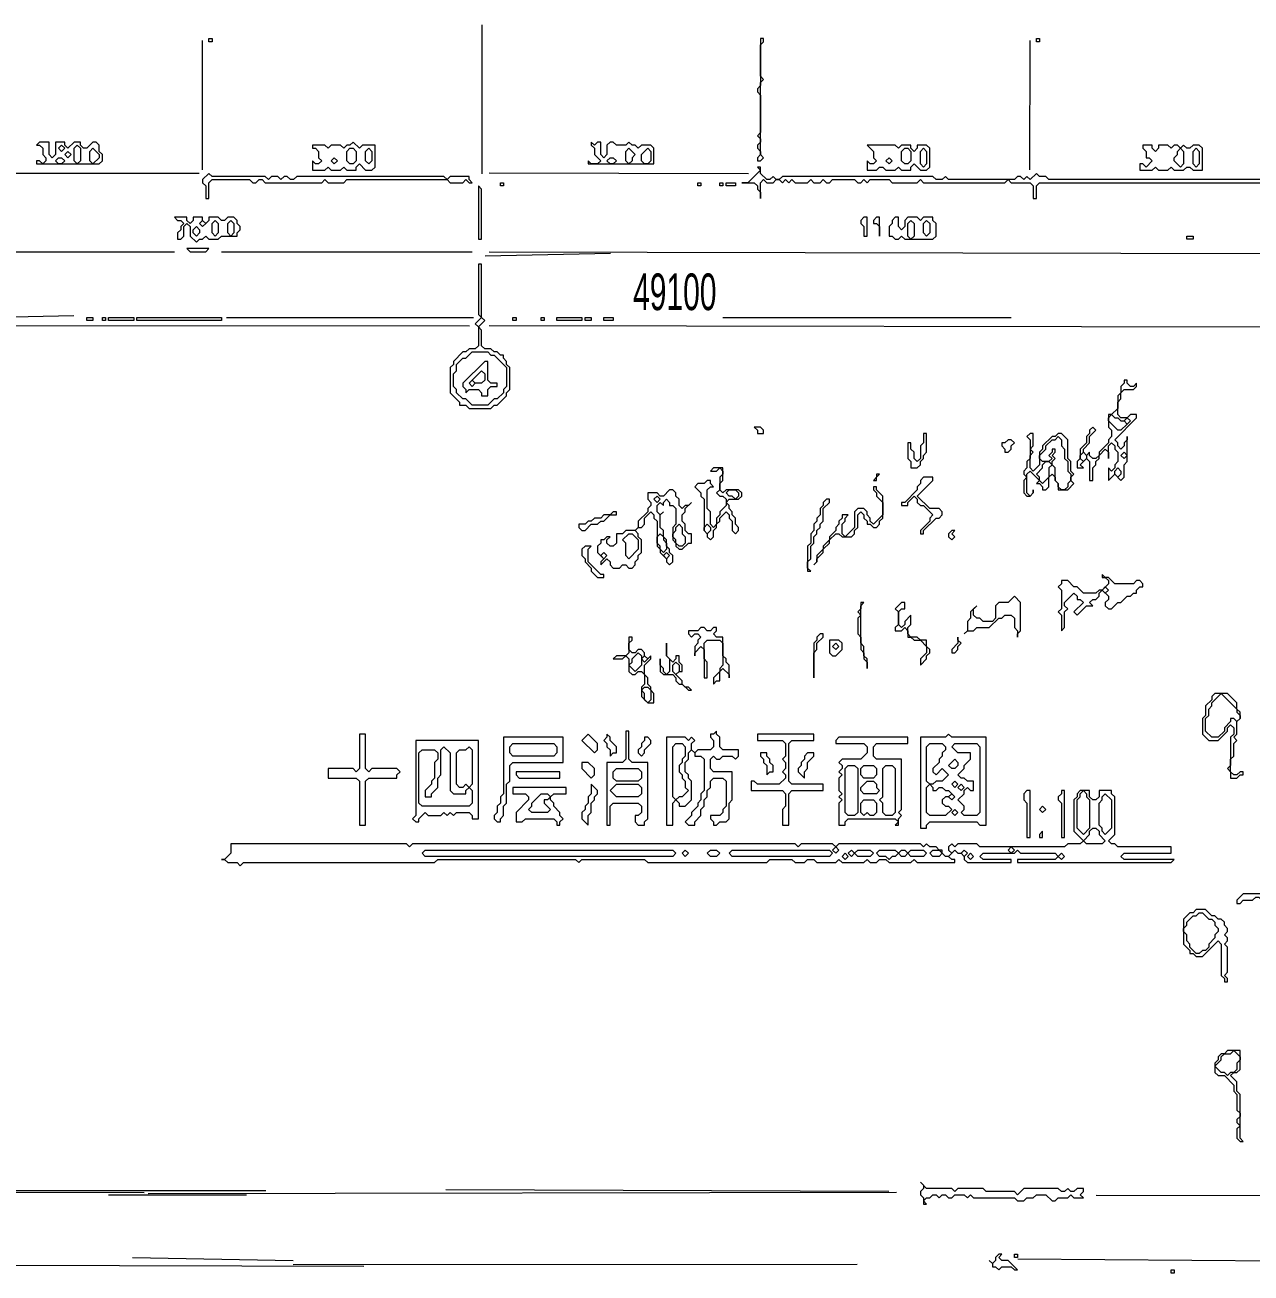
# Model space of a CAD drawing. Extents: x 10 to 1971, y 11 to 1392.
# Drawn here: x 696.3 to 1087.5, y 18 to 416.4 of the extents above; entities that cross this region are included whole.
import ezdxf

# ---------------------------------------------------------------- set-up
doc = ezdxf.new("R2010")
doc.units = 0
for name, color, linetype, lineweight in [('OCR_TEXT', 6, 'Continuous', 0), ('TEXT_FALLBACK_OUTLINE', 2, 'Continuous', 0), ('TRACE_STRAIGHT', 5, 'Continuous', 0), ('TRACE_TEXT_SYMBOL', 6, 'Continuous', 0)]:
    doc.layers.add(name, color=color, linetype=linetype, lineweight=lineweight)
doc.styles.add('wqy-unicode', font='wqy-unicode.lff')

msp = doc.modelspace()

# ---------------------------------------------------------------- linework, layer by layer
at = {"layer": 'TEXT_FALLBACK_OUTLINE', "color": 2}
for points in [[(701, 379), (700, 378), (701, 378), (702, 377), (702, 375), (703, 374), (703, 373), (702, 372), (701, 373), (700, 373), (700, 372), (720, 372), (721, 373), (721, 375), (720, 376), (720, 378), (719, 379), (718, 379), (716, 377), (715, 377), (714, 378), (714, 379), (712, 379), (710, 377), (709, 378), (709, 379), (706, 379), (706, 375), (705, 374), (704, 375), (704, 379)], [(801, 379), (800, 378), (799, 378), (798, 377), (797, 378), (794, 378), (793, 377), (792, 378), (788, 378), (788, 377), (789, 377), (790, 376), (790, 374), (791, 373), (790, 372), (789, 372), (788, 373), (788, 370), (792, 370), (793, 371), (794, 370), (797, 370), (798, 371), (799, 370), (802, 370), (802, 371), (803, 372), (805, 370), (807, 370), (808, 371), (808, 378), (804, 378), (803, 377)], [(877, 379), (877, 378), (878, 377), (878, 375), (880, 373), (879, 372), (877, 372), (876, 373), (876, 372), (897, 372), (897, 377), (896, 378), (893, 378), (892, 377), (891, 378), (890, 378), (889, 379), (888, 378), (885, 378), (884, 379), (883, 379), (882, 378), (882, 375), (881, 374), (880, 375), (880, 379), (879, 379), (878, 378)], [(707, 377), (708, 378), (709, 377), (708, 376)], [(709, 375), (710, 376), (711, 375), (710, 374)], [(712, 377), (713, 378), (714, 377), (714, 373), (713, 372), (712, 373)], [(717, 376), (718, 377), (720, 375), (720, 374), (718, 372), (717, 373)], [(799, 376), (800, 377), (801, 377), (802, 376), (802, 373), (801, 372), (800, 372), (799, 373)], [(805, 376), (806, 377), (807, 376), (807, 373), (806, 372), (805, 373)], [(888, 376), (889, 377), (891, 375), (890, 374), (890, 373), (889, 372), (888, 373)], [(895, 377), (896, 376), (896, 373), (895, 372), (894, 372), (893, 373), (893, 375)], [(965, 378), (967, 376), (967, 374), (968, 373), (967, 372), (966, 372), (965, 373), (965, 370), (968, 370), (969, 371), (970, 371), (971, 370), (974, 370), (975, 371), (976, 370), (979, 370), (979, 371), (980, 372), (982, 370), (984, 370), (985, 371), (985, 377), (984, 378), (981, 378), (981, 377), (980, 376), (979, 377), (979, 378), (976, 378), (975, 377), (974, 378)], [(976, 376), (977, 377), (978, 377), (979, 376), (979, 373), (978, 372), (977, 372), (976, 373)], [(982, 376), (983, 377), (984, 376), (984, 372), (983, 371), (982, 372)], [(1053, 378), (1053, 377), (1054, 376), (1054, 374), (1055, 374), (1056, 373), (1054, 371), (1053, 372), (1052, 372), (1052, 370), (1056, 370), (1057, 371), (1058, 370), (1061, 370), (1062, 371), (1063, 370), (1066, 370), (1067, 371), (1068, 371), (1069, 370), (1072, 370), (1072, 377), (1071, 378), (1069, 378), (1068, 377), (1067, 377), (1066, 378), (1065, 377), (1064, 378), (1063, 378), (1062, 377), (1061, 378), (1058, 378), (1058, 377), (1057, 376), (1056, 377), (1056, 378)], [(1064, 376), (1065, 377), (1066, 376), (1066, 372), (1065, 371), (1063, 373), (1063, 374), (1064, 375)], [(1069, 376), (1070, 377), (1071, 376), (1071, 372), (1070, 371), (1069, 372)], [(706, 373), (707, 374), (708, 374), (709, 373), (708, 372), (707, 372)], [(794, 373), (795, 374), (796, 373), (795, 372)], [(882, 373), (883, 374), (884, 374), (885, 373), (884, 372), (883, 372)], [(971, 373), (972, 374), (973, 373), (972, 372)], [(744, 355), (745, 354), (746, 354), (747, 353), (746, 352), (746, 351), (745, 350), (745, 348), (746, 348), (747, 349), (747, 352), (748, 353), (749, 352), (749, 349), (751, 347), (752, 348), (753, 348), (754, 349), (755, 348), (758, 348), (759, 349), (764, 349), (764, 350), (765, 351), (765, 352), (764, 353), (764, 354), (763, 355), (761, 355), (760, 354), (759, 354), (758, 355), (755, 355), (755, 354), (754, 353), (753, 354), (753, 355), (750, 355), (750, 354), (749, 353), (748, 354), (748, 355)], [(964, 355), (963, 354), (963, 353), (964, 352), (964, 349), (965, 349), (965, 355)], [(968, 355), (967, 354), (967, 353), (968, 353), (969, 352), (969, 349), (969, 355)], [(974, 355), (973, 354), (973, 353), (972, 352), (972, 349), (973, 349), (974, 348), (975, 348), (976, 349), (977, 348), (986, 348), (987, 349), (987, 353), (986, 354), (986, 355), (983, 355), (982, 354), (981, 355), (978, 355), (977, 354), (977, 352), (976, 351), (975, 352), (975, 355)], [(750, 351), (751, 352), (752, 351), (752, 350), (751, 349), (750, 350)], [(752, 353), (753, 354), (754, 353), (753, 352)], [(756, 353), (757, 354), (758, 353), (758, 350), (757, 349), (756, 350)], [(761, 353), (762, 354), (763, 353), (763, 350), (762, 349), (761, 350)], [(978, 353), (979, 354), (980, 353), (980, 349), (979, 348), (978, 349)], [(983, 353), (984, 354), (985, 353), (985, 350), (984, 349), (983, 350)], [(748, 345), (749, 344), (754, 344), (755, 345)], [(1042, 291), (1043, 292), (1044, 291), (1045, 291), (1046, 290), (1047, 290), (1048, 289), (1046, 287), (1045, 287), (1042, 290)], [(1047, 290), (1048, 291), (1049, 290), (1048, 289)], [(1010, 284), (1009, 283), (1008, 283), (1008, 282), (1009, 281), (1009, 280), (1010, 280), (1011, 281), (1011, 282), (1012, 283), (1011, 284)], [(1017, 286), (1016, 285), (1017, 284), (1017, 278), (1016, 277), (1016, 275), (1015, 274), (1015, 273), (1016, 272), (1015, 271), (1015, 267), (1016, 266), (1017, 266), (1018, 267), (1018, 268), (1018, 267), (1017, 266), (1016, 267), (1016, 273), (1017, 274), (1020, 271), (1019, 270), (1020, 270), (1021, 269), (1021, 268), (1022, 268), (1023, 269), (1023, 272), (1024, 273), (1025, 272), (1025, 271), (1026, 270), (1026, 268), (1029, 268), (1031, 270), (1030, 271), (1030, 272), (1031, 273), (1030, 274), (1030, 277), (1029, 278), (1029, 284), (1027, 286), (1026, 286), (1025, 285), (1024, 285), (1021, 282), (1021, 281), (1020, 280), (1020, 276), (1018, 274), (1017, 275), (1017, 279), (1018, 280), (1017, 281), (1018, 282), (1018, 286)], [(1025, 284), (1026, 285), (1027, 284), (1027, 282), (1028, 281), (1028, 278), (1029, 277), (1029, 274), (1030, 273), (1030, 271), (1029, 270), (1029, 269), (1028, 268), (1027, 268), (1026, 269), (1026, 270), (1025, 271), (1025, 275), (1024, 276), (1024, 277), (1025, 278), (1024, 279), (1025, 280), (1025, 281), (1024, 281), (1024, 280), (1023, 279), (1024, 278), (1023, 277), (1021, 277), (1020, 278), (1020, 279), (1022, 281), (1022, 282), (1024, 284)], [(1033, 279), (1034, 280), (1035, 279), (1035, 278), (1034, 277), (1033, 278)], [(1046, 279), (1047, 280), (1048, 279), (1047, 278)], [(1021, 276), (1022, 277), (1023, 277), (1024, 276), (1023, 275), (1023, 272), (1021, 270), (1020, 271), (1020, 272), (1019, 273), (1021, 275)], [(1044, 274), (1045, 275), (1046, 274), (1046, 273), (1045, 272), (1044, 273)], [(983, 272), (982, 271), (982, 270), (981, 269), (981, 268), (977, 264), (976, 264), (976, 263), (978, 263), (978, 264), (980, 266), (981, 265), (981, 264), (982, 263), (983, 263), (986, 260), (985, 259), (985, 258), (982, 255), (982, 254), (983, 254), (983, 255), (987, 259), (988, 259), (989, 260), (989, 261), (988, 262), (985, 262), (981, 266), (986, 271), (986, 272)], [(920, 267), (921, 268), (923, 268), (924, 267), (924, 266), (923, 265), (922, 266), (921, 266)], [(967, 269), (967, 268), (968, 267), (968, 266), (970, 264), (970, 260), (967, 257), (966, 258), (966, 259), (965, 260), (965, 261), (964, 262), (962, 262), (961, 261), (961, 256), (958, 253), (957, 254), (957, 257), (958, 258), (958, 259), (959, 260), (957, 260), (957, 259), (956, 258), (956, 257), (955, 256), (955, 255), (953, 253), (953, 252), (951, 250), (951, 249), (949, 247), (949, 245), (948, 244), (949, 245), (949, 246), (951, 248), (951, 249), (953, 251), (953, 252), (955, 254), (956, 254), (957, 253), (960, 253), (961, 254), (961, 255), (962, 256), (962, 260), (963, 261), (964, 260), (964, 259), (965, 258), (965, 257), (966, 257), (967, 256), (968, 256), (969, 257), (969, 258), (970, 259), (970, 266), (968, 268), (968, 269)], [(897, 265), (898, 266), (899, 265), (898, 264)], [(952, 265), (951, 264), (951, 263), (950, 262), (950, 260), (949, 259), (949, 258), (948, 257), (948, 255), (947, 254), (947, 251), (946, 250), (946, 242), (947, 242), (946, 243), (946, 245), (947, 246), (947, 250), (948, 251), (948, 253), (949, 254), (949, 255), (950, 256), (950, 257), (951, 258), (951, 262), (953, 264), (953, 265)], [(884, 261), (883, 260), (881, 260), (880, 259), (878, 259), (877, 258), (876, 258), (875, 257), (873, 257), (873, 256), (874, 255), (875, 255), (877, 257), (879, 257), (880, 258), (881, 258), (883, 260), (885, 260), (885, 261)], [(904, 256), (905, 257), (906, 256), (906, 254), (907, 253), (907, 251), (906, 250), (905, 250), (904, 251), (904, 252), (903, 253), (903, 254), (904, 255)], [(913, 256), (914, 257), (915, 256), (915, 255), (914, 254), (913, 255)], [(992, 255), (991, 254), (991, 253), (992, 252), (993, 253), (992, 254), (993, 255)], [(889, 254), (890, 254), (892, 252), (892, 249), (889, 246), (888, 247), (888, 251), (887, 252)], [(898, 253), (899, 254), (900, 253), (900, 252), (901, 251), (901, 249), (900, 248), (899, 249), (899, 250), (898, 251)], [(875, 250), (874, 249), (874, 247), (875, 246), (875, 245), (877, 243), (877, 242), (879, 240), (881, 240), (881, 241), (880, 241), (876, 245), (876, 249), (877, 250)], [(880, 247), (881, 248), (882, 247), (881, 246)], [(900, 247), (901, 248), (902, 247), (901, 246)], [(1040, 241), (1040, 240), (1041, 240), (1042, 239), (1042, 238), (1040, 236), (1039, 236), (1038, 235), (1034, 235), (1032, 237), (1031, 237), (1029, 239), (1027, 239), (1027, 238), (1026, 237), (1027, 236), (1027, 230), (1026, 229), (1027, 228), (1027, 223), (1028, 224), (1028, 229), (1029, 230), (1028, 231), (1028, 232), (1031, 235), (1032, 234), (1032, 233), (1033, 233), (1034, 232), (1031, 229), (1032, 228), (1035, 231), (1037, 231), (1036, 232), (1037, 233), (1038, 233), (1039, 234), (1039, 235), (1040, 236), (1042, 234), (1042, 233), (1041, 232), (1041, 231), (1042, 230), (1043, 230), (1045, 232), (1046, 232), (1048, 234), (1049, 234), (1050, 235), (1051, 235), (1051, 236), (1052, 237), (1053, 237), (1053, 238), (1052, 239), (1051, 239), (1050, 238), (1044, 238), (1042, 240), (1041, 240)], [(1040, 236), (1041, 237), (1042, 236), (1041, 235)], [(963, 232), (963, 230), (962, 229), (963, 228), (962, 227), (962, 222), (963, 221), (963, 217), (964, 216), (964, 214), (965, 213), (965, 211), (965, 214), (964, 215), (964, 218), (963, 219), (963, 231), (964, 232)], [(976, 232), (974, 230), (975, 229), (975, 225), (974, 224), (974, 223), (976, 223), (977, 224), (978, 223), (978, 221), (979, 221), (980, 220), (982, 220), (984, 218), (984, 216), (982, 214), (982, 212), (984, 214), (984, 215), (985, 216), (985, 217), (984, 218), (984, 220), (982, 220), (981, 221), (979, 221), (978, 222), (978, 224), (979, 225), (979, 228), (977, 226), (977, 225), (976, 224), (975, 225), (975, 229), (976, 230), (977, 230), (977, 232)], [(1012, 234), (1010, 232), (1007, 232), (1006, 231), (1006, 227), (1005, 226), (1002, 226), (1001, 227), (1000, 227), (999, 228), (999, 230), (1000, 231), (998, 229), (998, 227), (997, 226), (997, 223), (996, 222), (997, 223), (999, 223), (1000, 224), (1004, 224), (1007, 227), (1008, 227), (1009, 228), (1011, 228), (1012, 227), (1012, 224), (1013, 223), (1013, 221), (1013, 222), (1014, 223), (1014, 232)], [(912, 224), (911, 223), (908, 223), (908, 222), (909, 221), (910, 222), (911, 222), (912, 221), (911, 220), (911, 219), (910, 218), (910, 215), (910, 216), (912, 218), (913, 217), (913, 208), (914, 208), (914, 213), (913, 214), (913, 219), (914, 220), (918, 220), (919, 219), (919, 212), (918, 211), (918, 210), (916, 208), (916, 206), (917, 207), (918, 207), (918, 210), (919, 211), (921, 209), (921, 208), (921, 212), (920, 213), (920, 214), (919, 215), (919, 221), (917, 221), (916, 222), (917, 223), (917, 224), (916, 224), (915, 223), (914, 223), (913, 224)], [(889, 221), (889, 216), (888, 215), (885, 215), (884, 214), (887, 214), (888, 215), (889, 214), (889, 210), (890, 209), (891, 209), (892, 210), (893, 210), (894, 209), (894, 206), (893, 205), (893, 202), (895, 200), (897, 200), (897, 203), (896, 204), (896, 205), (895, 206), (895, 208), (894, 209), (894, 212), (896, 214), (896, 215), (895, 214), (894, 215), (894, 216), (893, 217), (892, 217), (891, 216), (890, 216), (889, 217), (889, 219), (890, 220), (890, 221)], [(950, 222), (949, 221), (949, 220), (948, 219), (948, 208), (948, 216), (949, 217), (949, 219), (951, 221), (951, 222)], [(953, 220), (953, 216), (954, 215), (955, 215), (957, 217), (957, 219), (956, 220)], [(994, 221), (994, 219), (992, 217), (992, 216), (993, 216), (994, 217), (994, 218), (995, 219), (994, 220)], [(892, 216), (893, 215), (893, 212), (891, 210), (889, 212), (890, 213), (890, 214)], [(901, 219), (901, 215), (902, 214), (902, 210), (901, 209), (900, 210), (900, 211), (899, 212), (899, 214), (899, 210), (900, 209), (903, 209), (904, 208), (904, 207), (905, 206), (906, 206), (908, 204), (909, 204), (908, 205), (907, 205), (906, 206), (906, 207), (904, 209), (905, 210), (906, 210), (906, 212), (905, 213), (905, 215), (904, 215), (904, 214), (903, 213), (901, 215)], [(954, 218), (955, 219), (956, 218), (955, 217)], [(893, 214), (894, 215), (895, 214), (894, 213)], [(903, 212), (904, 213), (905, 212), (905, 210), (904, 209), (903, 210)], [(893, 204), (894, 205), (895, 205), (896, 204), (896, 201), (895, 200), (894, 201), (894, 203)], [(1076, 203), (1075, 202), (1075, 201), (1073, 199), (1073, 196), (1072, 195), (1072, 190), (1074, 188), (1077, 188), (1080, 191), (1080, 192), (1081, 193), (1082, 192), (1082, 190), (1081, 189), (1081, 180), (1080, 179), (1081, 178), (1081, 176), (1083, 176), (1084, 177), (1085, 177), (1085, 178), (1084, 178), (1083, 177), (1082, 177), (1081, 178), (1081, 182), (1082, 183), (1082, 187), (1083, 188), (1082, 189), (1083, 190), (1083, 194), (1084, 195), (1084, 197), (1083, 198), (1083, 200), (1080, 203)], [(1078, 203), (1083, 198), (1083, 197), (1084, 196), (1084, 195), (1083, 194), (1082, 195), (1081, 195), (1081, 194), (1079, 192), (1079, 191), (1077, 189), (1075, 189), (1073, 191), (1073, 195), (1074, 196), (1074, 198), (1075, 199), (1075, 200)], [(803, 190), (803, 179), (802, 178), (801, 179), (793, 179), (793, 176), (802, 176), (803, 175), (803, 161), (805, 161), (805, 175), (806, 176), (815, 176), (815, 177), (816, 178), (815, 179), (807, 179), (806, 178), (805, 179), (805, 190)], [(821, 188), (821, 164), (820, 163), (821, 162), (822, 162), (822, 163), (824, 165), (825, 164), (829, 164), (830, 165), (831, 164), (832, 165), (833, 164), (834, 165), (838, 165), (839, 164), (839, 163), (841, 163), (841, 188)], [(849, 189), (849, 171), (848, 170), (848, 168), (847, 167), (847, 165), (846, 164), (846, 163), (847, 162), (848, 162), (848, 163), (849, 164), (849, 167), (850, 168), (850, 174), (851, 175), (851, 180), (852, 181), (868, 181), (868, 189)], [(876, 190), (874, 188), (878, 184), (879, 185), (879, 187)], [(882, 190), (882, 189), (881, 188), (882, 187), (882, 186), (883, 185), (883, 183), (884, 184), (885, 184), (885, 186), (883, 188), (883, 189)], [(888, 191), (888, 182), (887, 181), (882, 181), (882, 161), (883, 161), (883, 167), (884, 168), (892, 168), (893, 167), (893, 165), (892, 164), (891, 164), (891, 162), (892, 161), (894, 161), (894, 162), (895, 163), (895, 181), (890, 181), (889, 182), (889, 191)], [(894, 189), (894, 188), (893, 187), (893, 186), (892, 185), (892, 184), (893, 183), (894, 184), (894, 185), (896, 187), (896, 188), (895, 189)], [(930, 190), (930, 188), (938, 188), (939, 187), (939, 183), (938, 182), (939, 181), (939, 179), (938, 178), (939, 177), (939, 176), (937, 174), (930, 174), (929, 175), (928, 175), (928, 172), (938, 172), (939, 171), (939, 167), (938, 166), (938, 161), (940, 161), (940, 171), (941, 172), (951, 172), (951, 174), (941, 174), (940, 175), (940, 187), (941, 188), (948, 188), (948, 190)], [(956, 189), (955, 188), (955, 187), (964, 187), (965, 186), (965, 184), (963, 182), (957, 182), (956, 181), (957, 180), (957, 179), (956, 178), (957, 177), (956, 176), (956, 172), (957, 171), (956, 170), (957, 169), (956, 168), (956, 161), (958, 161), (958, 162), (959, 163), (974, 163), (975, 162), (974, 161), (975, 161), (975, 163), (976, 164), (975, 165), (976, 166), (976, 182), (968, 182), (967, 183), (967, 186), (968, 187), (978, 187), (978, 189)], [(991, 190), (990, 189), (982, 189), (982, 160), (984, 160), (984, 161), (985, 162), (1000, 162), (1001, 161), (1003, 161), (1003, 189), (992, 189)], [(829, 185), (830, 186), (832, 184), (832, 172), (833, 171), (837, 171), (837, 172), (838, 173), (839, 172), (839, 168), (838, 167), (823, 167), (822, 168), (822, 184), (823, 185), (827, 185), (828, 184), (828, 182), (827, 181), (827, 176), (826, 175), (826, 174), (824, 172), (824, 170), (826, 170), (826, 171), (828, 173), (828, 176), (829, 177)], [(837, 185), (838, 186), (839, 185), (839, 174), (838, 173), (837, 174), (836, 173), (835, 173), (834, 174), (834, 184), (835, 185)], [(851, 186), (852, 187), (865, 187), (866, 186), (866, 184), (865, 183), (852, 183), (851, 184)], [(903, 186), (904, 187), (906, 187), (907, 186), (907, 183), (906, 182), (906, 181), (905, 180), (905, 178), (906, 177), (906, 176), (907, 175), (907, 173), (908, 172), (906, 170), (905, 170), (904, 169), (903, 170)], [(931, 184), (931, 183), (932, 182), (932, 181), (933, 180), (933, 177), (934, 178), (935, 178), (935, 180), (934, 181), (934, 182), (933, 183), (933, 184)], [(946, 184), (945, 183), (945, 182), (944, 181), (944, 180), (943, 179), (943, 178), (945, 176), (945, 178), (946, 179), (946, 181), (948, 183), (948, 184)], [(984, 186), (985, 187), (989, 187), (990, 186), (990, 185), (989, 184), (989, 183), (988, 182), (988, 181), (986, 179), (986, 178), (987, 177), (989, 179), (991, 177), (989, 175), (987, 175), (986, 174), (985, 174), (984, 175)], [(992, 186), (993, 187), (1000, 187), (1001, 186), (1001, 165), (1000, 164), (996, 164), (995, 165), (996, 166), (996, 167), (994, 169), (996, 171), (996, 172), (997, 173), (998, 172), (999, 172), (999, 175), (997, 175), (996, 176), (995, 176), (994, 177), (996, 179), (996, 180), (998, 182), (998, 184), (994, 184)], [(874, 181), (874, 179), (877, 176), (878, 177), (878, 179), (876, 181)], [(958, 179), (959, 180), (961, 180), (962, 179), (962, 165), (961, 164), (959, 164), (958, 165)], [(963, 179), (964, 180), (967, 180), (968, 179), (968, 177), (967, 176), (964, 176), (963, 177)], [(970, 179), (971, 180), (973, 180), (974, 179), (974, 165), (973, 164), (971, 164), (970, 165), (970, 168), (969, 169), (970, 170)], [(993, 182), (994, 181), (994, 180), (993, 179), (992, 179), (991, 180)], [(853, 178), (853, 177), (854, 176), (867, 176), (867, 178)], [(884, 178), (885, 179), (892, 179), (893, 178), (893, 176), (892, 175), (885, 175), (884, 176)], [(852, 173), (852, 171), (856, 171), (857, 170), (857, 169), (853, 165), (853, 162), (855, 162), (856, 163), (865, 163), (866, 162), (866, 161), (867, 161), (867, 162), (868, 163), (867, 164), (867, 165), (865, 167), (865, 168), (864, 169), (864, 170), (865, 171), (869, 171), (869, 173)], [(877, 174), (877, 171), (876, 170), (876, 168), (875, 167), (875, 166), (874, 165), (874, 163), (876, 161), (876, 164), (877, 165), (877, 168), (878, 169), (878, 170), (879, 171), (879, 172)], [(885, 174), (892, 174), (893, 173), (893, 171), (892, 170), (885, 170), (883, 172)], [(965, 175), (967, 175), (968, 174), (968, 173), (969, 172), (968, 171), (964, 171), (963, 172), (963, 173)], [(984, 173), (985, 174), (986, 173), (986, 172), (987, 172), (988, 173), (989, 173), (990, 172), (991, 172), (992, 171), (991, 170), (990, 170), (989, 169), (989, 168), (990, 167), (991, 167), (992, 166), (990, 164), (985, 164), (984, 165)], [(992, 174), (993, 175), (994, 174), (993, 173)], [(994, 173), (995, 174), (996, 173), (995, 172)], [(1016, 172), (1015, 171), (1015, 169), (1016, 168), (1016, 157), (1017, 157), (1017, 172)], [(1027, 172), (1027, 171), (1026, 170), (1026, 169), (1027, 168), (1027, 157), (1028, 157), (1028, 172)], [(1033, 171), (1034, 172), (1035, 171), (1035, 170), (1036, 169), (1036, 160), (1034, 158), (1032, 160), (1032, 169), (1033, 170)], [(861, 171), (863, 171), (864, 170), (863, 169), (862, 169), (862, 168), (864, 166), (863, 165), (858, 165), (857, 166), (858, 167), (858, 168)], [(963, 168), (964, 169), (967, 169), (968, 168), (968, 165), (967, 164), (966, 164), (965, 165), (964, 164), (963, 165)], [(991, 170), (992, 171), (993, 170), (992, 169)], [(1040, 170), (1041, 171), (1043, 169), (1043, 160), (1041, 158), (1040, 159), (1040, 160), (1039, 161), (1039, 168), (1040, 169)], [(992, 165), (993, 166), (994, 165), (993, 164)], [(1021, 167), (1020, 166), (1021, 165), (1022, 166)], [(1036, 159), (1037, 160), (1038, 160), (1039, 159), (1039, 158), (1041, 156), (1040, 155), (1035, 155), (1034, 156), (1036, 158)], [(1021, 159), (1020, 158), (1020, 157), (1021, 157)], [(823, 152), (824, 153), (903, 153), (904, 152), (903, 151), (824, 151)], [(906, 152), (907, 153), (908, 152), (907, 151)], [(914, 152), (915, 153), (917, 153), (918, 152), (917, 151), (915, 151)], [(921, 152), (922, 153), (953, 153), (954, 152), (953, 151), (922, 151)], [(954, 153), (955, 154), (956, 153), (955, 152)], [(957, 151), (958, 152), (959, 151), (958, 150)], [(959, 152), (960, 153), (961, 152), (960, 151)], [(961, 152), (962, 153), (966, 153), (967, 152), (966, 151), (962, 151)], [(968, 152), (969, 153), (974, 153), (975, 152), (974, 151), (973, 151), (972, 150), (971, 151), (969, 151)], [(975, 152), (976, 153), (977, 153), (978, 152), (977, 151), (976, 151)], [(978, 152), (979, 153), (983, 153), (984, 152), (983, 151), (979, 151)], [(985, 152), (986, 153), (988, 153), (989, 152), (988, 151), (986, 151)], [(995, 152), (996, 153), (997, 152), (996, 151)], [(997, 151), (998, 152), (999, 151), (998, 150)], [(1010, 153), (1011, 154), (1012, 153), (1011, 152)], [(1026, 151), (1027, 152), (1028, 151), (1027, 150)], [(1085, 139), (1083, 137), (1083, 136), (1084, 136), (1085, 137), (1088, 137), (1089, 138), (1090, 138), (1091, 137), (1091, 136), (1092, 135), (1092, 119), (1091, 118), (1091, 112), (1092, 111), (1093, 112), (1093, 135), (1092, 136), (1092, 138), (1091, 139)], [(1070, 134), (1069, 133), (1068, 133), (1066, 131), (1066, 123), (1068, 121), (1068, 120), (1069, 120), (1070, 119), (1072, 119), (1077, 124), (1078, 123), (1078, 113), (1079, 112), (1079, 111), (1080, 111), (1080, 112), (1079, 113), (1080, 114), (1080, 122), (1079, 123), (1080, 124), (1080, 125), (1079, 126), (1080, 127), (1080, 128), (1079, 129), (1079, 130), (1078, 131), (1077, 131), (1076, 132), (1075, 132), (1073, 134)], [(1070, 132), (1071, 133), (1072, 133), (1074, 131), (1075, 131), (1076, 130), (1076, 129), (1077, 128), (1077, 127), (1076, 126), (1076, 125), (1074, 123), (1074, 122), (1073, 121), (1072, 121), (1071, 120), (1070, 120), (1068, 122), (1068, 123), (1067, 124), (1067, 126), (1066, 127), (1066, 128), (1067, 129), (1067, 130), (1069, 132)], [(1080, 89), (1079, 88), (1078, 88), (1077, 87), (1077, 86), (1076, 85), (1076, 82), (1077, 81), (1079, 81), (1082, 78), (1082, 76), (1083, 75), (1083, 70), (1084, 69), (1084, 68), (1083, 67), (1083, 66), (1084, 65), (1083, 64), (1083, 61), (1084, 60), (1085, 60), (1084, 61), (1084, 75), (1083, 76), (1083, 79), (1081, 81), (1082, 82), (1083, 82), (1084, 83), (1084, 89)], [(1081, 88), (1082, 89), (1084, 87), (1084, 86), (1083, 85), (1083, 83), (1082, 82), (1081, 82), (1080, 81), (1079, 82), (1078, 82), (1076, 84), (1078, 86), (1078, 87), (1079, 88)]]:
    msp.add_lwpolyline(points, close=True, dxfattribs=at)
for points in [[(1047, 303), (1047, 302), (1046, 301), (1046, 299), (1045, 298), (1045, 294), (1043, 292), (1042, 292), (1042, 288), (1043, 287), (1043, 285), (1042, 284), (1042, 283), (1039, 280), (1039, 279), (1038, 278), (1037, 278), (1036, 279), (1036, 280), (1035, 279), (1034, 280), (1034, 281), (1036, 283), (1036, 285), (1038, 287), (1037, 288), (1036, 287), (1036, 286), (1035, 285), (1035, 283), (1033, 281), (1033, 278), (1032, 277), (1032, 275), (1034, 275), (1033, 276), (1035, 278), (1036, 277), (1036, 271), (1037, 271), (1037, 275), (1038, 276), (1038, 277), (1039, 278), (1039, 279), (1041, 281), (1042, 280), (1042, 278), (1042, 282), (1043, 283), (1044, 282), (1044, 281), (1045, 280), (1045, 277), (1044, 276), (1044, 275), (1043, 274), (1042, 275), (1042, 271), (1044, 273), (1046, 271), (1047, 272), (1047, 276), (1048, 277)], [(1048, 277), (1048, 285), (1048, 284), (1047, 283), (1047, 282), (1046, 281), (1045, 282), (1045, 283), (1044, 284), (1051, 291), (1051, 292), (1049, 292), (1048, 291), (1046, 291), (1045, 292), (1045, 296), (1046, 297), (1046, 299), (1047, 300), (1050, 300), (1051, 301), (1051, 302), (1050, 301), (1049, 301), (1048, 302), (1048, 303), (1047, 303)], [(916, 275), (915, 274), (917, 274), (918, 275), (919, 274), (919, 273), (918, 272), (918, 268), (917, 267), (918, 266), (919, 266), (920, 265), (920, 263), (918, 261), (918, 260), (917, 259), (917, 257), (916, 256), (915, 257), (915, 261), (914, 262), (914, 268), (915, 269), (916, 269), (915, 270), (915, 271), (914, 271), (913, 270), (911, 270), (910, 269), (912, 267), (912, 266), (913, 265), (913, 255), (914, 254), (914, 253), (915, 252), (916, 253), (916, 255), (917, 256), (917, 257), (918, 258), (918, 259), (920, 261), (921, 260), (921, 259), (922, 258), (922, 255), (923, 254), (924, 255), (924, 256), (923, 257), (923, 259), (922, 260), (922, 261), (921, 262), (921, 263), (920, 264), (921, 265), (924, 265), (925, 266), (925, 267), (924, 268), (920, 268)], [(920, 268), (919, 267), (918, 268), (918, 270), (919, 271), (919, 275), (916, 275)], [(902, 268), (900, 266), (899, 266), (898, 267), (895, 267), (895, 265), (896, 264), (896, 263), (895, 262), (895, 261), (892, 258), (892, 256), (891, 255), (888, 255), (887, 254), (885, 254), (885, 251), (884, 250), (883, 250), (882, 251), (882, 252), (883, 253), (882, 253), (881, 252), (880, 252), (880, 251), (879, 250), (879, 248), (881, 246), (880, 245), (880, 244), (882, 246), (883, 245), (883, 244), (884, 243), (886, 243), (887, 244), (888, 244), (889, 243), (890, 243), (891, 244), (891, 245), (892, 246), (892, 247), (893, 248), (893, 252), (892, 253), (892, 254), (891, 255), (892, 256), (893, 256), (894, 257), (894, 259), (896, 261), (897, 260), (897, 259), (898, 258), (898, 250), (899, 249), (899, 248), (901, 246), (901, 245), (902, 244), (903, 245)], [(903, 245), (903, 247), (902, 248), (902, 249), (901, 250), (901, 252), (900, 253), (900, 255), (899, 256), (899, 260), (900, 261), (899, 260), (898, 261), (898, 263), (899, 264), (900, 263), (900, 264), (901, 265), (902, 264), (902, 263), (903, 263), (904, 262), (904, 257), (903, 256), (903, 252), (904, 251), (904, 250), (905, 249), (906, 249), (908, 251), (909, 251), (909, 254), (908, 254), (907, 255), (907, 257), (906, 258), (906, 260), (907, 261), (907, 262), (909, 264), (908, 263), (907, 263), (906, 262), (905, 263), (905, 265), (904, 266), (904, 267), (903, 268), (902, 268)], [(917, 191), (916, 190), (915, 190), (915, 189), (916, 188), (916, 186), (915, 185), (911, 185), (910, 184), (909, 185), (909, 187), (910, 188), (909, 189), (908, 188), (907, 189), (901, 189), (901, 161), (903, 161), (903, 168), (904, 169), (905, 168), (905, 167), (907, 167), (909, 169), (909, 175), (908, 176), (908, 177), (907, 178), (907, 181), (908, 182), (908, 184), (909, 185), (910, 184), (910, 183), (912, 183), (913, 182), (913, 172), (912, 171), (912, 169), (911, 168), (911, 167), (909, 165), (909, 164), (907, 162), (908, 161), (910, 161), (910, 162), (912, 164), (912, 166), (913, 167), (913, 169), (914, 170), (914, 172), (915, 173), (915, 175), (916, 176), (919, 176), (920, 175), (920, 167), (919, 166), (919, 165), (918, 164), (915, 164), (915, 163)], [(915, 163), (916, 162), (916, 161), (917, 161), (918, 162), (920, 162), (921, 163), (921, 168), (922, 169), (922, 178), (916, 178), (915, 179), (915, 182), (916, 183), (917, 182), (918, 182), (919, 183), (922, 183), (923, 182), (924, 183), (924, 185), (919, 185), (918, 186), (918, 189), (917, 190), (917, 191)], [(1033, 172), (1032, 171), (1032, 170), (1031, 169), (1031, 159), (1034, 156), (1033, 155), (1029, 155), (1028, 154), (1001, 154), (1000, 155), (994, 155), (993, 154), (992, 155), (991, 154), (991, 153), (992, 152), (991, 151), (990, 151), (989, 152), (989, 153), (988, 153), (987, 154), (985, 154), (984, 155), (983, 154), (982, 155), (956, 155), (955, 154), (954, 155), (944, 155), (943, 154), (942, 155), (820, 155), (819, 154), (818, 155), (762, 155), (762, 152), (760, 150), (759, 150), (760, 150), (761, 149), (764, 149), (765, 148), (766, 149), (827, 149), (828, 150), (872, 150), (873, 149), (874, 150), (894, 150), (895, 149), (933, 149), (934, 150), (941, 150), (942, 149), (945, 149), (946, 150), (948, 150), (949, 149), (955, 149), (956, 150), (957, 149), (964, 149)], [(964, 149), (965, 150), (966, 149), (968, 149), (969, 150), (971, 150), (972, 149), (979, 149), (980, 150), (981, 149), (993, 149), (993, 150), (992, 150), (991, 151), (993, 153), (994, 152), (995, 152), (996, 151), (996, 150), (997, 149), (1011, 149), (1011, 150), (1002, 150), (1001, 151), (1002, 152), (1012, 152), (1013, 153), (1014, 152), (1025, 152), (1026, 151), (1025, 150), (1013, 150), (1013, 149), (1062, 149), (1063, 150), (1047, 150), (1046, 151), (1047, 152), (1062, 152), (1062, 154), (1045, 154), (1044, 155), (1043, 155), (1042, 156), (1044, 158), (1044, 170), (1043, 171), (1043, 172), (1039, 172), (1039, 170), (1038, 169), (1037, 169), (1036, 170), (1036, 172), (1033, 172)]]:
    msp.add_lwpolyline(points, dxfattribs=at)
at = {"layer": 'TRACE_STRAIGHT', "color": 5}
for p, q in [((842.19, 368.87), (842.21, 416.37)), ((752.85, 411.38), (752.88, 370.12)), ((1016.96, 370.12), (1017.02, 411.37)), ((669.37, 369.06), (751.87, 369.1)), ((844.38, 369.15), (927.13, 368.91)), ((668, 344), (744, 344)), ((759, 344), (839, 344)), ((843.12, 342.71), (883.13, 343.52)), ((844.37, 343.98), (1103.12, 343.37)), ((669.37, 322.71), (711.91, 323.66)), ((760.62, 323.02), (839.38, 323)), ((792, 323), (820, 323)), ((919, 323), (1011, 323)), ((669.37, 320.42), (838.13, 320.32)), ((844.37, 320.47), (1103.13, 320.06)), ((144.38, 44.7), (773.13, 44.3)), ((735.63, 43.41), (974.38, 43.83)), ((830.63, 44.62), (971.89, 44.15)), ((679.37, 43.78), (734.37, 43.74)), ((723, 43), (767, 43)), ((1038.12, 42.83), (1145.62, 42.7)), ((469.37, 21.19), (804.38, 20.21)), ((730.61, 22.93), (781.89, 21.99)), ((781.88, 20.76), (961.88, 20.85)), ((1013.12, 22.49), (1140.63, 21.6))]:
    msp.add_line(p, q, dxfattribs=at)
at = {"layer": 'TRACE_TEXT_SYMBOL', "color": 6}
for points in [[(755, 412), (756, 412), (756, 411), (755, 411)], [(931, 412), (931, 397), (930, 396), (930, 395), (931, 394), (931, 382), (930, 381), (931, 380), (931, 379), (930, 378), (930, 377), (931, 376), (931, 375), (930, 374), (930, 373), (931, 373), (932, 374), (931, 375), (931, 398), (932, 399), (931, 400), (931, 410), (932, 411), (932, 412)], [(1019, 412), (1020, 412), (1020, 411), (1019, 411)], [(755, 369), (753, 367), (753, 366), (754, 365), (754, 361), (755, 361), (755, 366), (756, 367), (768, 367), (769, 366), (770, 366), (771, 367), (772, 367), (773, 366), (791, 366), (792, 367), (793, 366), (798, 366), (799, 367), (831, 367), (832, 366), (836, 366), (837, 367), (838, 366), (839, 366), (838, 367), (838, 368), (832, 368), (831, 367), (830, 368), (783, 368), (782, 367), (781, 367), (780, 368), (779, 368), (778, 367), (777, 368), (775, 368), (774, 367), (773, 368), (756, 368)], [(841, 365), (841, 348), (842, 348), (842, 364)], [(848, 366), (849, 366), (849, 365), (848, 365)], [(911, 366), (912, 366), (912, 365), (911, 365)], [(918, 366), (919, 366), (919, 365), (918, 365)], [(920, 366), (923, 366), (923, 365), (920, 365)], [(1067, 349), (1069, 349), (1069, 348), (1067, 348)], [(841, 340), (841, 324), (842, 323), (840, 321), (841, 320), (841, 314), (840, 313), (838, 313), (837, 312), (836, 312), (833, 309), (833, 308), (832, 307), (832, 299), (835, 296), (835, 295), (837, 295), (838, 294), (845, 294), (846, 295), (847, 295), (850, 298), (850, 299), (851, 300), (851, 307), (850, 308), (850, 309), (849, 310), (849, 311), (848, 311), (847, 312), (846, 312), (845, 313), (843, 313), (842, 314), (842, 319), (841, 320), (843, 322), (842, 323), (842, 340)], [(716, 323), (718, 323), (718, 322), (716, 322)], [(721, 323), (722, 323), (722, 322), (721, 322)], [(723, 323), (731, 323), (731, 322), (723, 322)], [(732, 323), (759, 323), (759, 322), (732, 322)], [(852, 323), (853, 323), (853, 322), (852, 322)], [(861, 323), (862, 323), (862, 322), (861, 322)], [(866, 323), (874, 323), (874, 322), (866, 322)], [(875, 323), (877, 323), (877, 322), (875, 322)], [(881, 323), (884, 323), (884, 322), (881, 322)], [(839, 312), (844, 312), (845, 311), (846, 311), (850, 307), (850, 301), (849, 300), (849, 299), (847, 297), (846, 297), (844, 295), (839, 295), (837, 297), (836, 297), (834, 299), (834, 300), (833, 301), (833, 305), (834, 306), (834, 308), (836, 310), (837, 310)], [(843, 309), (836, 302), (836, 301), (837, 300), (837, 299), (838, 300), (841, 300), (842, 299), (842, 298), (844, 298), (844, 300), (845, 301), (847, 301), (847, 302), (845, 302), (844, 303), (844, 309)], [(838, 302), (839, 303), (840, 302), (839, 301)], [(842, 306), (843, 305), (843, 303), (842, 302), (840, 302), (839, 303)], [(929, 288), (930, 287), (930, 286), (932, 286), (932, 287), (931, 288)], [(983, 286), (983, 283), (982, 282), (982, 278), (981, 277), (980, 278), (980, 280), (979, 281), (979, 283), (978, 283), (978, 278), (979, 277), (979, 275), (981, 275), (982, 276), (982, 277), (983, 278), (983, 279), (984, 280), (984, 286)], [(968, 273), (968, 272), (967, 271), (968, 271), (968, 272), (969, 273)], [(982, 47), (983, 46), (983, 45), (982, 44), (982, 43), (983, 42), (983, 40), (984, 40), (983, 41), (984, 42), (985, 42), (986, 43), (987, 43), (988, 42), (989, 43), (990, 43), (991, 42), (992, 42), (993, 43), (996, 43), (997, 42), (998, 43), (999, 42), (1012, 42), (1013, 41), (1015, 41), (1016, 42), (1018, 42), (1019, 43), (1022, 43), (1024, 41), (1025, 41), (1026, 42), (1029, 42), (1030, 43), (1031, 42), (1034, 42), (1033, 43), (1034, 44), (1034, 45), (1032, 45), (1031, 44), (1030, 44), (1029, 45), (1028, 44), (1027, 44), (1026, 45), (1015, 45), (1013, 43), (1012, 44), (1003, 44), (1002, 45), (994, 45), (993, 44), (992, 45), (984, 45)], [(1007, 24), (1006, 23), (1006, 22), (1005, 21), (1004, 22), (1005, 21), (1005, 20), (1006, 20), (1007, 19), (1008, 20), (1011, 20), (1012, 19), (1013, 19), (1010, 22), (1008, 22), (1007, 23), (1008, 24)], [(1012, 24), (1013, 24), (1013, 23), (1012, 23)], [(1062, 19), (1063, 19), (1063, 18), (1062, 18)]]:
    msp.add_lwpolyline(points, close=True, dxfattribs=at)
for points in [[(930, 371), (931, 370), (927, 366), (925, 366), (929, 366), (930, 365), (930, 364), (931, 363), (931, 361), (931, 366), (932, 367), (933, 366), (935, 366), (936, 367), (937, 367), (938, 366), (939, 367), (940, 366), (941, 367), (942, 366), (946, 366), (947, 367), (948, 366), (950, 366), (951, 367), (952, 366), (953, 366), (954, 367), (961, 367), (962, 366), (963, 366), (964, 367), (965, 366), (966, 367), (972, 367), (973, 366), (981, 366), (982, 367), (983, 366), (1009, 366), (1010, 367), (1011, 366), (1017, 366), (1018, 365), (1018, 361), (1019, 361), (1019, 365), (1020, 366), (1104, 366)], [(1022, 368), (1020, 368), (1019, 369), (1017, 367), (1016, 368), (1015, 367), (1014, 368), (1013, 368), (1012, 367), (991, 367), (990, 368), (989, 367), (987, 367), (986, 368), (938, 368), (937, 367), (936, 367), (935, 368), (934, 367), (933, 367), (931, 369), (931, 371), (930, 371)], [(1105, 367), (1023, 367), (1022, 368)]]:
    msp.add_lwpolyline(points, dxfattribs=at)

# ---------------------------------------------------------------- texts
at = {"layer": 'OCR_TEXT', "color": 6, "style": 'wqy-unicode', "width": 0.611567}
msp.add_text('49100', height=11.7, dxfattribs=at).set_placement((890.34, 325.35))

doc.saveas('drawing.dxf')
